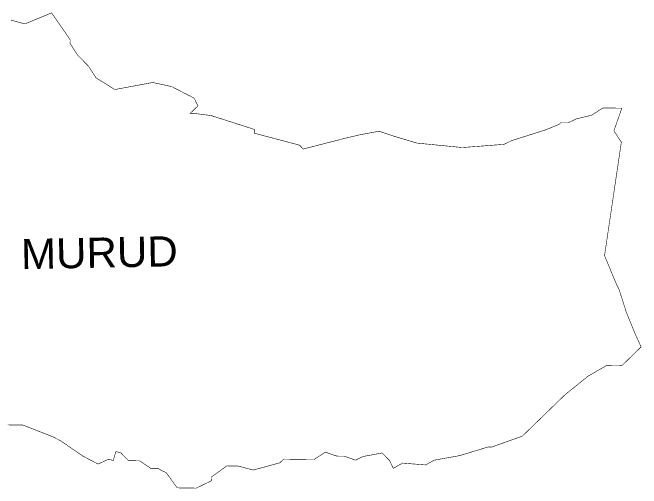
# Model space of a CAD drawing. Header units: metres. Extents: x 299307 to 303476, y 1964873 to 1968319.
# Drawn here: x 301208 to 303476, y 1964873 to 1966590 of the extents above; entities that cross this region are included whole.
import ezdxf

# ---------------------------------------------------------------- set-up
doc = ezdxf.new("R2010")
doc.units = ezdxf.units.M
doc.header["$MEASUREMENT"] = 0
doc.layers.add('VILLAGE NAME', color=250, linetype='Continuous')
doc.styles.get("Standard").update_dxf_attribs({"font": 'simplex.shx'})

msp = doc.modelspace()

# ---------------------------------------------------------------- linework, layer by layer
at = {"color": 6, "const_width": 2, "flags": 128}
msp.add_lwpolyline([(301202.4, 1966562.1), (301252.9, 1966548.7), (301349, 1966588.3), (301415.9, 1966491.8), (301415.7, 1966478.1), (301442.4, 1966436.7), (301482.8, 1966395.2), (301509.4, 1966353.9), (301577.1, 1966311.9), (301714, 1966337.3), (301782.1, 1966322.6), (301863.4, 1966280.5), (301876.6, 1966253), (301849, 1966226.1), (301862.6, 1966225.9), (301923.9, 1966218.2), (302080.2, 1966168.1), (302080, 1966154.5), (302243.2, 1966111.2), (302256.7, 1966097.3), (302353.8, 1966122.4), (302415.9, 1966138.2), (302462.2, 1966149), (302530.6, 1966161.6), (302574.2, 1966146.6), (302586.6, 1966142.8), (302666.5, 1966118.8), (302830.1, 1966102.7), (302980.5, 1966114.2), (303008, 1966127.5), (303131.4, 1966166.7), (303179.5, 1966186.4), (303186.4, 1966193.1), (303213.7, 1966192.8), (303241.2, 1966206), (303296, 1966218.9), (303337.3, 1966245.6), (303405.6, 1966244.6), (303377.1, 1966163.1), (303403.8, 1966121.8), (303343.3, 1965713.1), (303374.9, 1965636.4), (303385.7, 1965611), (303396.1, 1965589.4), (303422.3, 1965507.1), (303455.8, 1965425.5), (303475.1, 1965383.5), (303405.9, 1965316.2), (303351.2, 1965317), (303282.4, 1965277.1), (303199.5, 1965210), (303047.2, 1965062), (302937.4, 1965022.6), (302923.8, 1965022.8), (302820.6, 1964991.5), (302728.7, 1964975), (302697.6, 1964957.8), (302614.9, 1964964.6), (302581.4, 1964945.9), (302568.1, 1964973.3), (302541.2, 1965001), (302472.8, 1964988.4), (302445.2, 1964975.1), (302404.5, 1964989.4), (302377.2, 1964989.8), (302336.4, 1965004), (302295.1, 1964977.3), (302185.9, 1964978.8), (302172.1, 1964965.4), (302076.1, 1964939.5), (302021.7, 1964953.9), (301980.8, 1964954.5), (301925.6, 1964914.3), (301925.4, 1964900.7), (301870.4, 1964874.2), (301802.1, 1964875.2), (301762, 1964930.4), (301746.8, 1964937.1), (301734.9, 1964944.4), (301707.6, 1964944.8), (301667, 1964972.7), (301626.1, 1964973.3), (301599.2, 1965001), (301581.1, 1965006.2), (301571.5, 1964974.1), (301554.4, 1964978.5), (301516.7, 1964961.2), (301462.5, 1964989.3), (301381.4, 1965045.1), (301367.8, 1965052.1), (301354.3, 1965059.1), (301245.7, 1965101.6), (301191, 1965102.4)], dxfattribs=at)

# ---------------------------------------------------------------- texts
at = {"layer": 'VILLAGE NAME', "insert": (301237.5, 1965772.6), "char_height": 108.748, "attachment_point": 1, "rotation": 1.1028}
msp.add_mtext_dynamic_manual_height_columns('{\\fArial|b0|i0|c0|p34;MURUD}', width=1571.314, gutter_width=543.7, heights=[0], dxfattribs=at)

doc.saveas('drawing.dxf')
